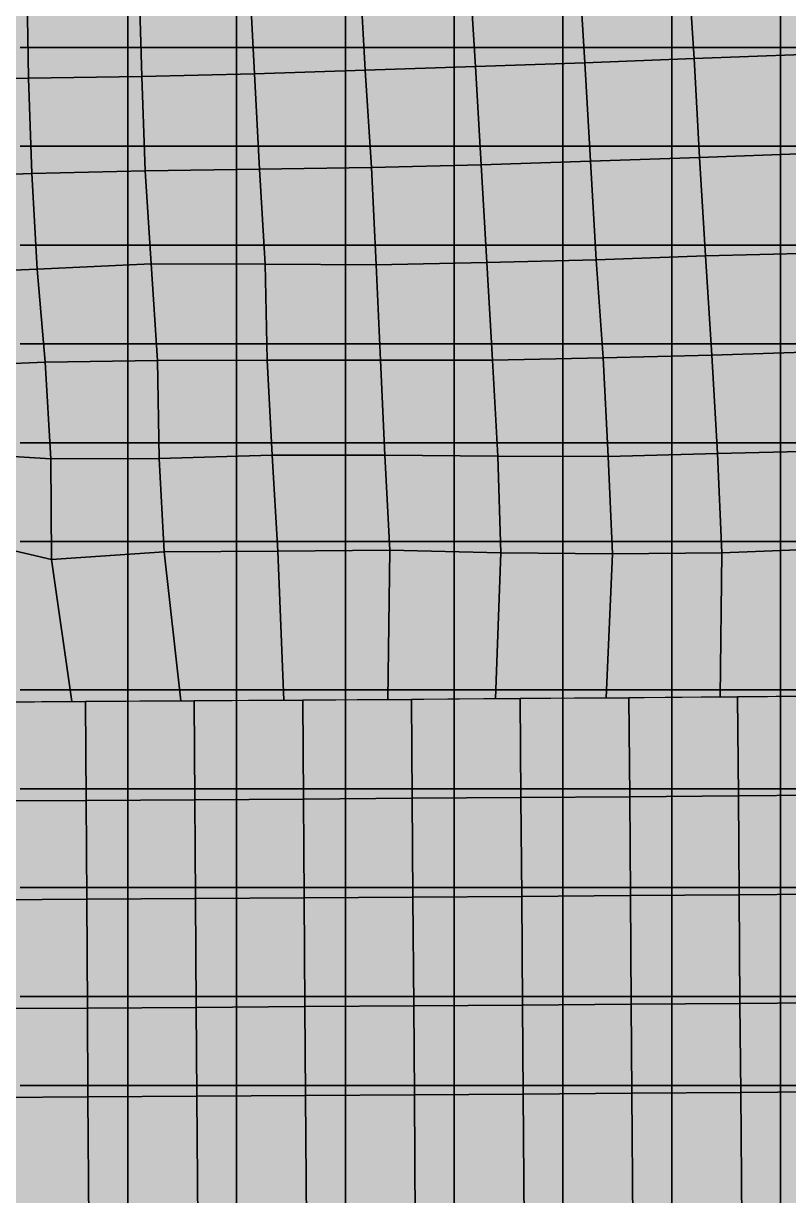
# Model space of a CAD drawing. Header units: inches. Extents: x -100 to 100, y -42 to 41.
# Drawn here: x 23.54 to 31.28, y -29.61 to -17.76 of the extents above; entities that cross this region are included whole.
import ezdxf

# ---------------------------------------------------------------- set-up
doc = ezdxf.new("R2010")
doc.units = ezdxf.units.IN
doc.header["$MEASUREMENT"] = 0
for name, color, linetype in [('Mesh-CDM(100%)_Ac1①', 7, 'Continuous'), ('Mesh-CDM(50%)_Ac1①', 7, 'Continuous'), ('Mesh-joint-hd-s1', 7, 'Continuous'), ('Mesh-事前混合処理土', 7, 'Continuous'), ('Mesh-敷石', 7, 'Continuous'), ('Undeformed Mesh-CDM(100%)_Ac1①', 7, 'Continuous'), ('Undeformed Mesh-CDM(50%)_Ac1①', 7, 'Continuous'), ('Undeformed Mesh-joint-hd-s1', 7, 'Continuous'), ('Undeformed Mesh-事前混合処理土', 7, 'Continuous'), ('Undeformed Mesh-敷石', 7, 'Continuous')]:
    doc.layers.add(name, color=color, linetype=linetype)

msp = doc.modelspace()

# ---------------------------------------------------------------- linework, layer by layer
at = {"color": 7, "true_color": 0xffffff, "transparency": 33554687}
for p, q in [((24.0338, -24.6176), (24.1706, -24.6175)), ((25.1344, -24.6107), (25.2698, -24.6107)), ((26.176, -24.6036), (26.3692, -24.6035)), ((27.2293, -24.59589), (27.4689, -24.5958)), ((28.3166, -24.5879), (28.5684, -24.5878)), ((29.4382, -24.5794), (29.6678, -24.57934)), ((30.5917, -24.57061), (30.767, -24.57058))]:
    msp.add_line(p, q, dxfattribs=at)
for points in [[(30.3259, -18.1137), (31.3638, -17.07007), (30.2618, -17.1149)], [(30.3259, -18.1137), (31.4251, -18.07008), (31.3638, -17.07007)], [(28.1157, -18.1924), (29.1611, -17.1593), (28.0548, -17.1996)], [(28.1157, -18.1924), (29.2213, -18.1556), (29.1611, -17.1593)], [(29.1611, -17.1593), (30.3259, -18.1137), (30.2618, -17.1149)], [(29.1611, -17.1593), (29.2213, -18.1556), (30.3259, -18.1137)], [(24.7414, -18.2957), (25.8307, -17.2871), (24.7126, -17.3278)], [(24.7414, -18.2957), (25.8788, -18.2687), (25.8307, -17.2871)], [(25.8788, -18.2687), (26.9449, -17.2445), (25.8307, -17.2871)], [(25.8788, -18.2687), (27.0012, -18.2295), (26.9449, -17.2445)], [(26.9449, -17.2445), (28.1157, -18.1924), (28.0548, -17.1996)], [(26.9449, -17.2445), (27.0012, -18.2295), (28.1157, -18.1924)], [(22.475, -18.3374), (23.577, -17.3521), (22.439, -17.3696)], [(22.475, -18.3374), (23.596, -18.3109), (23.577, -17.3521)], [(23.596, -18.3109), (24.7126, -17.3278), (23.577, -17.3521)], [(23.596, -18.3109), (24.7414, -18.2957), (24.7126, -17.3278)], [(29.2213, -18.1556), (30.38, -19.1142), (30.3259, -18.1137)], [(30.3259, -18.1137), (31.4775, -19.07262), (31.4251, -18.07008)], [(30.3259, -18.1137), (30.38, -19.1142), (31.4775, -19.07262)], [(25.8788, -18.2687), (27.0654, -19.214), (27.0012, -18.2295)], [(27.0012, -18.2295), (28.1742, -19.1867), (28.1157, -18.1924)], [(27.0012, -18.2295), (27.0654, -19.214), (28.1742, -19.1867)], [(28.1157, -18.1924), (29.28, -19.1509), (29.2213, -18.1556)], [(28.1157, -18.1924), (28.1742, -19.1867), (29.28, -19.1509)], [(29.2213, -18.1556), (29.28, -19.1509), (30.38, -19.1142)], [(22.475, -18.3374), (23.6295, -19.2751), (23.596, -18.3109)], [(22.475, -18.3374), (22.513, -19.3198), (23.6295, -19.2751)], [(23.596, -18.3109), (24.775, -19.2492), (24.7414, -18.2957)], [(23.596, -18.3109), (23.6295, -19.2751), (24.775, -19.2492)], [(24.775, -19.2492), (25.8788, -18.2687), (24.7414, -18.2957)], [(24.775, -19.2492), (25.9297, -19.2315), (25.8788, -18.2687)], [(25.8788, -18.2687), (25.9297, -19.2315), (27.0654, -19.214)], [(30.38, -19.1142), (31.5407, -20.0812), (31.4775, -19.07262)], [(27.0654, -19.214), (28.2308, -20.1759), (28.1742, -19.1867)], [(28.2308, -20.1759), (29.28, -19.1509), (28.1742, -19.1867)], [(28.2308, -20.1759), (29.3376, -20.1503), (29.28, -19.1509)], [(29.28, -19.1509), (30.4429, -20.11), (30.38, -19.1142)], [(29.28, -19.1509), (29.3376, -20.1503), (30.4429, -20.11)], [(30.38, -19.1142), (30.4429, -20.11), (31.5407, -20.0812)], [(22.5521, -20.29), (23.6295, -19.2751), (22.513, -19.3198)], [(22.5521, -20.29), (23.6822, -20.2437), (23.6295, -19.2751)], [(23.6822, -20.2437), (24.775, -19.2492), (23.6295, -19.2751)], [(23.6822, -20.2437), (24.8359, -20.1903), (24.775, -19.2492)], [(24.8359, -20.1903), (25.9297, -19.2315), (24.775, -19.2492)], [(24.8359, -20.1903), (25.9873, -20.1937), (25.9297, -19.2315)], [(25.9297, -19.2315), (27.1104, -20.1983), (27.0654, -19.214)], [(25.9297, -19.2315), (25.9873, -20.1937), (27.1104, -20.1983)], [(27.0654, -19.214), (27.1104, -20.1983), (28.2308, -20.1759)], [(28.2868, -21.1629), (29.3376, -20.1503), (28.2308, -20.1759)], [(28.2868, -21.1629), (29.4059, -21.1397), (29.3376, -20.1503)], [(29.3376, -20.1503), (30.5075, -21.1142), (30.4429, -20.11)], [(29.3376, -20.1503), (29.4059, -21.1397), (30.5075, -21.1142)], [(30.5075, -21.1142), (31.5407, -20.0812), (30.4429, -20.11)], [(30.5075, -21.1142), (31.6082, -21.07833), (31.5407, -20.0812)], [(22.5897, -21.2358), (23.6822, -20.2437), (22.5521, -20.29)], [(22.5897, -21.2358), (23.7628, -21.1849), (23.6822, -20.2437)], [(23.7628, -21.1849), (24.8359, -20.1903), (23.6822, -20.2437)], [(23.7628, -21.1849), (24.9002, -21.1663), (24.8359, -20.1903)], [(24.9002, -21.1663), (25.9873, -20.1937), (24.8359, -20.1903)], [(24.9002, -21.1663), (26.0082, -21.1638), (25.9873, -20.1937)], [(26.0082, -21.1638), (27.1104, -20.1983), (25.9873, -20.1937)], [(26.0082, -21.1638), (27.1555, -21.1643), (27.1104, -20.1983)], [(27.1104, -20.1983), (28.2868, -21.1629), (28.2308, -20.1759)], [(27.1104, -20.1983), (27.1555, -21.1643), (28.2868, -21.1629)], [(30.5623, -22.1086), (31.6082, -21.07833), (30.5075, -21.1142)], [(30.5623, -22.1086), (31.6642, -22.08159), (31.6082, -21.07833)], [(22.6293, -22.09212), (23.7628, -21.1849), (22.5897, -21.2358)], [(22.6293, -22.09212), (23.8193, -22.1606), (23.7628, -21.1849)], [(23.8193, -22.1606), (24.9002, -21.1663), (23.7628, -21.1849)], [(23.8193, -22.1606), (24.9164, -22.1592), (24.9002, -21.1663)], [(24.9164, -22.1592), (26.0082, -21.1638), (24.9002, -21.1663)], [(24.9164, -22.1592), (26.0589, -22.125), (26.0082, -21.1638)], [(26.0589, -22.125), (27.1555, -21.1643), (26.0082, -21.1638)], [(26.0589, -22.125), (27.1985, -22.1241), (27.1555, -21.1643)], [(27.1555, -21.1643), (28.3429, -22.1342), (28.2868, -21.1629)], [(27.1555, -21.1643), (27.1985, -22.1241), (28.3429, -22.1342)], [(28.3429, -22.1342), (29.4059, -21.1397), (28.2868, -21.1629)], [(28.3429, -22.1342), (29.4565, -22.1386), (29.4059, -21.1397)], [(29.4059, -21.1397), (30.5623, -22.1086), (30.5075, -21.1142)], [(29.4059, -21.1397), (29.4565, -22.1386), (30.5623, -22.1086)], [(22.6293, -22.09212), (22.6561, -22.90659), (23.8263, -23.1807)], [(22.6293, -22.09212), (23.8263, -23.1807), (23.8193, -22.1606)], [(23.8193, -22.1606), (24.9673, -23.1044), (24.9164, -22.1592)], [(23.8193, -22.1606), (23.8263, -23.1807), (24.9673, -23.1044)], [(24.9673, -23.1044), (26.0589, -22.125), (24.9164, -22.1592)], [(24.9673, -23.1044), (26.1158, -23.09698), (26.0589, -22.125)], [(26.0589, -22.125), (27.2496, -23.08543), (27.1985, -22.1241)], [(26.0589, -22.125), (26.1158, -23.09698), (27.2496, -23.08543)], [(27.1985, -22.1241), (27.2496, -23.08543), (28.372, -23.1121)], [(27.1985, -22.1241), (28.372, -23.1121), (28.3429, -22.1342)], [(28.3429, -22.1342), (28.372, -23.1121), (29.4998, -23.123)], [(28.3429, -22.1342), (29.4998, -23.123), (29.4565, -22.1386)], [(29.4565, -22.1386), (30.6081, -23.1114), (30.5623, -22.1086)], [(29.4565, -22.1386), (29.4998, -23.123), (30.6081, -23.1114)], [(30.5623, -22.1086), (31.7148, -23.07107), (31.6642, -22.08159)], [(30.5623, -22.1086), (30.6081, -23.1114), (31.7148, -23.07107)], [(22.6561, -22.90659), (23.1356, -24.623), (24.0338, -24.6176)], [(22.6561, -22.90659), (24.0338, -24.6176), (23.8263, -23.1807)], [(24.0338, -24.6176), (24.9673, -23.1044), (23.8263, -23.1807)], [(24.0338, -24.6176), (25.1344, -24.6107), (24.9673, -23.1044)], [(25.1344, -24.6107), (26.1158, -23.09698), (24.9673, -23.1044)], [(25.1344, -24.6107), (26.176, -24.6036), (26.1158, -23.09698)], [(26.176, -24.6036), (27.2496, -23.08543), (26.1158, -23.09698)], [(26.176, -24.6036), (27.2293, -24.59589), (27.2496, -23.08543)], [(27.2496, -23.08543), (27.2293, -24.59589), (28.3166, -24.5879)], [(27.2496, -23.08543), (28.3166, -24.5879), (28.372, -23.1121)], [(28.3166, -24.5879), (29.4998, -23.123), (28.372, -23.1121)], [(29.4998, -23.123), (30.5917, -24.57061), (30.6081, -23.1114)], [(30.6081, -23.1114), (30.5917, -24.57061), (31.7217, -24.56162)], [(30.6081, -23.1114), (31.7217, -24.56162), (31.7148, -23.07107)], [(28.3166, -24.5879), (29.4382, -24.5794), (29.4998, -23.123)], [(29.4998, -23.123), (29.4382, -24.5794), (30.5917, -24.57061)], [(23.0812, -24.6231), (24.1766, -25.6178), (24.1706, -24.6175)], [(23.0812, -24.6231), (23.0869, -25.6237), (24.1766, -25.6178)], [(25.2698, -24.6107), (24.1706, -24.6175), (24.1766, -25.6178)], [(25.2698, -24.6107), (24.1766, -25.6178), (25.2764, -25.6111)], [(26.3692, -24.6035), (25.2698, -24.6107), (25.2764, -25.6111)], [(26.3692, -24.6035), (25.2764, -25.6111), (26.3761, -25.6038)], [(26.3692, -24.6035), (27.4758, -25.59611), (27.4689, -24.5958)], [(26.3692, -24.6035), (26.3761, -25.6038), (27.4758, -25.59611)], [(27.4689, -24.5958), (28.5755, -25.5881), (28.5684, -24.5878)], [(27.4689, -24.5958), (27.4758, -25.59611), (28.5755, -25.5881)], [(29.6678, -24.57934), (28.5684, -24.5878), (28.5755, -25.5881)], [(29.6678, -24.57934), (28.5755, -25.5881), (29.6752, -25.57978)], [(29.6678, -24.57934), (30.7748, -25.5711), (30.767, -24.57058)], [(29.6678, -24.57934), (29.6752, -25.57978), (30.7748, -25.5711)], [(30.767, -24.57058), (31.8742, -25.5622), (31.8662, -24.56156)], [(30.767, -24.57058), (30.7748, -25.5711), (31.8742, -25.5622)], [(24.183, -26.6179), (25.2764, -25.6111), (24.1766, -25.6178)], [(24.183, -26.6179), (25.2829, -26.6112), (25.2764, -25.6111)], [(25.2829, -26.6112), (26.3761, -25.6038), (25.2764, -25.6111)], [(25.2829, -26.6112), (26.3829, -26.6039), (26.3761, -25.6038)], [(26.3761, -25.6038), (27.4828, -26.59624), (27.4758, -25.59611)], [(26.3761, -25.6038), (26.3829, -26.6039), (27.4828, -26.59624)], [(27.4828, -26.59624), (28.5755, -25.5881), (27.4758, -25.59611)], [(27.4828, -26.59624), (28.5827, -26.58827), (28.5755, -25.5881)], [(28.5827, -26.58827), (29.6752, -25.57978), (28.5755, -25.5881)], [(28.5827, -26.58827), (29.6826, -26.57995), (29.6752, -25.57978)], [(29.6826, -26.57995), (30.7748, -25.5711), (29.6752, -25.57978)], [(29.6826, -26.57995), (30.7824, -26.5714), (30.7748, -25.5711)], [(30.7748, -25.5711), (31.8821, -26.56256), (31.8742, -25.5622)], [(30.7748, -25.5711), (30.7824, -26.5714), (31.8821, -26.56256)], [(23.0869, -25.6237), (24.183, -26.6179), (24.1766, -25.6178)], [(23.0869, -25.6237), (23.093, -26.6239), (24.183, -26.6179)], [(23.093, -26.6239), (24.19, -27.7177), (24.183, -26.6179)], [(23.093, -26.6239), (23.0998, -27.7239), (24.19, -27.7177)], [(24.19, -27.7177), (25.2829, -26.6112), (24.183, -26.6179)], [(24.19, -27.7177), (25.2902, -27.7111), (25.2829, -26.6112)], [(25.2902, -27.7111), (26.3829, -26.6039), (25.2829, -26.6112)], [(25.2902, -27.7111), (26.3904, -27.7039), (26.3829, -26.6039)], [(26.3829, -26.6039), (27.4906, -27.69624), (27.4828, -26.59624)], [(26.3829, -26.6039), (26.3904, -27.7039), (27.4906, -27.69624)], [(27.4906, -27.69624), (28.5827, -26.58827), (27.4828, -26.59624)], [(27.4906, -27.69624), (28.5907, -27.68825), (28.5827, -26.58827)], [(28.5907, -27.68825), (29.6826, -26.57995), (28.5827, -26.58827)], [(28.5907, -27.68825), (29.6908, -27.68002), (29.6826, -26.57995)], [(29.6908, -27.68002), (30.7824, -26.5714), (29.6826, -26.57995)], [(29.6908, -27.68002), (30.7908, -27.67146), (30.7824, -26.5714)], [(30.7824, -26.5714), (31.8908, -27.66274), (31.8821, -26.56256)], [(30.7824, -26.5714), (30.7908, -27.67146), (31.8908, -27.66274)], [(23.0998, -27.7239), (24.1957, -28.6174), (24.19, -27.7177)], [(23.0998, -27.7239), (23.1053, -28.6237), (24.1957, -28.6174)], [(24.19, -27.7177), (25.2962, -28.6108), (25.2902, -27.7111)], [(24.19, -27.7177), (24.1957, -28.6174), (25.2962, -28.6108)], [(25.2962, -28.6108), (26.3904, -27.7039), (25.2902, -27.7111)], [(25.2962, -28.6108), (26.3967, -28.6036), (26.3904, -27.7039)], [(26.3904, -27.7039), (27.4971, -28.59605), (27.4906, -27.69624)], [(26.3904, -27.7039), (26.3967, -28.6036), (27.4971, -28.59605)], [(27.4971, -28.59605), (28.5907, -27.68825), (27.4906, -27.69624)], [(27.4971, -28.59605), (28.5974, -28.58814), (28.5907, -27.68825)], [(28.5907, -27.68825), (29.6976, -28.57989), (29.6908, -27.68002)], [(28.5907, -27.68825), (28.5974, -28.58814), (29.6976, -28.57989)], [(29.6976, -28.57989), (30.7908, -27.67146), (29.6908, -27.68002)], [(29.6976, -28.57989), (30.7978, -28.57143), (30.7908, -27.67146)], [(30.7908, -27.67146), (31.898, -28.56258), (31.8908, -27.66274)], [(30.7908, -27.67146), (30.7978, -28.57143), (31.898, -28.56258)], [(29.6976, -28.57989), (30.8105, -30.17102), (30.7978, -28.57143)], [(30.7978, -28.57143), (31.9108, -30.16233), (31.898, -28.56258)], [(30.7978, -28.57143), (30.8105, -30.17102), (31.9108, -30.16233)], [(23.1053, -28.6237), (24.2077, -30.2166), (24.1957, -28.6174)], [(23.1053, -28.6237), (23.117, -30.2229), (24.2077, -30.2166)], [(25.2962, -28.6108), (24.1957, -28.6174), (24.2077, -30.2166)], [(25.2962, -28.6108), (24.2077, -30.2166), (25.3083, -30.2099)], [(26.3967, -28.6036), (25.2962, -28.6108), (25.3083, -30.2099)], [(26.3967, -28.6036), (25.3083, -30.2099), (26.4089, -30.2029)], [(26.3967, -28.6036), (27.5094, -30.19549), (27.4971, -28.59605)], [(26.3967, -28.6036), (26.4089, -30.2029), (27.5094, -30.19549)], [(27.4971, -28.59605), (28.6099, -30.18767), (28.5974, -28.58814)], [(27.4971, -28.59605), (27.5094, -30.19549), (28.6099, -30.18767)], [(29.6976, -28.57989), (28.5974, -28.58814), (28.6099, -30.18767)], [(29.6976, -28.57989), (28.6099, -30.18767), (29.7102, -30.17954)], [(29.6976, -28.57989), (29.7102, -30.17954), (30.8105, -30.17102)]]:
    msp.add_solid(points, dxfattribs=at)
at = {"layer": 'Mesh-CDM(100%)_Ac1①', "color": 18, "true_color": 0x000000, "transparency": 33554559}
for p, q in [((24.1706, -24.6175), (23.0812, -24.6231)), ((25.2698, -24.6107), (24.1706, -24.6175)), ((24.1766, -25.6178), (24.1706, -24.6175)), ((24.1706, -24.6175), (24.1766, -25.6178)), ((26.3692, -24.6035), (25.2698, -24.6107)), ((25.2764, -25.6111), (25.2698, -24.6107)), ((25.2698, -24.6107), (25.2764, -25.6111)), ((27.4689, -24.5958), (26.3692, -24.6035)), ((26.3761, -25.6038), (26.3692, -24.6035)), ((26.3692, -24.6035), (26.3761, -25.6038)), ((28.5684, -24.5878), (27.4689, -24.5958)), ((27.4758, -25.59611), (27.4689, -24.5958)), ((27.4689, -24.5958), (27.4758, -25.59611)), ((29.6678, -24.57934), (28.5684, -24.5878)), ((28.5755, -25.5881), (28.5684, -24.5878)), ((28.5684, -24.5878), (28.5755, -25.5881)), ((30.767, -24.57058), (29.6678, -24.57934)), ((29.6752, -25.57978), (29.6678, -24.57934)), ((29.6678, -24.57934), (29.6752, -25.57978)), ((31.8662, -24.56156), (30.767, -24.57058)), ((30.7748, -25.5711), (30.767, -24.57058)), ((30.767, -24.57058), (30.7748, -25.5711)), ((25.2764, -25.6111), (24.1766, -25.6178)), ((24.1766, -25.6178), (25.2764, -25.6111)), ((26.3761, -25.6038), (25.2764, -25.6111)), ((25.2764, -25.6111), (26.3761, -25.6038)), ((25.2829, -26.6112), (25.2764, -25.6111)), ((25.2764, -25.6111), (25.2829, -26.6112)), ((27.4758, -25.59611), (26.3761, -25.6038)), ((26.3761, -25.6038), (27.4758, -25.59611)), ((26.3829, -26.6039), (26.3761, -25.6038)), ((26.3761, -25.6038), (26.3829, -26.6039)), ((28.5755, -25.5881), (27.4758, -25.59611)), ((27.4758, -25.59611), (28.5755, -25.5881)), ((27.4828, -26.59624), (27.4758, -25.59611)), ((27.4758, -25.59611), (27.4828, -26.59624)), ((29.6752, -25.57978), (28.5755, -25.5881)), ((28.5755, -25.5881), (29.6752, -25.57978)), ((28.5827, -26.58827), (28.5755, -25.5881)), ((28.5755, -25.5881), (28.5827, -26.58827)), ((30.7748, -25.5711), (29.6752, -25.57978)), ((29.6752, -25.57978), (30.7748, -25.5711)), ((29.6826, -26.57995), (29.6752, -25.57978)), ((29.6752, -25.57978), (29.6826, -26.57995)), ((30.7748, -25.5711), (31.8742, -25.5622)), ((31.8742, -25.5622), (30.7748, -25.5711)), ((30.7824, -26.5714), (30.7748, -25.5711)), ((30.7748, -25.5711), (30.7824, -26.5714)), ((24.1766, -25.6178), (23.0869, -25.6237)), ((23.0869, -25.6237), (24.1766, -25.6178)), ((24.183, -26.6179), (24.1766, -25.6178)), ((24.1766, -25.6178), (24.183, -26.6179)), ((24.183, -26.6179), (23.093, -26.6239)), ((23.093, -26.6239), (24.183, -26.6179)), ((25.2829, -26.6112), (24.183, -26.6179)), ((24.183, -26.6179), (25.2829, -26.6112)), ((24.19, -27.7177), (24.183, -26.6179)), ((24.183, -26.6179), (24.19, -27.7177)), ((25.2829, -26.6112), (26.3829, -26.6039)), ((26.3829, -26.6039), (25.2829, -26.6112)), ((25.2902, -27.7111), (25.2829, -26.6112)), ((25.2829, -26.6112), (25.2902, -27.7111)), ((27.4828, -26.59624), (26.3829, -26.6039)), ((26.3829, -26.6039), (27.4828, -26.59624)), ((26.3904, -27.7039), (26.3829, -26.6039)), ((26.3829, -26.6039), (26.3904, -27.7039)), ((28.5827, -26.58827), (27.4828, -26.59624)), ((27.4828, -26.59624), (28.5827, -26.58827)), ((27.4906, -27.69624), (27.4828, -26.59624)), ((27.4828, -26.59624), (27.4906, -27.69624)), ((29.6826, -26.57995), (28.5827, -26.58827)), ((28.5827, -26.58827), (29.6826, -26.57995)), ((28.5907, -27.68825), (28.5827, -26.58827)), ((28.5827, -26.58827), (28.5907, -27.68825)), ((30.7824, -26.5714), (29.6826, -26.57995)), ((29.6826, -26.57995), (30.7824, -26.5714)), ((29.6908, -27.68002), (29.6826, -26.57995)), ((29.6826, -26.57995), (29.6908, -27.68002)), ((31.8821, -26.56256), (30.7824, -26.5714)), ((30.7824, -26.5714), (31.8821, -26.56256)), ((30.7908, -27.67146), (30.7824, -26.5714)), ((30.7824, -26.5714), (30.7908, -27.67146)), ((24.19, -27.7177), (23.0998, -27.7239)), ((23.0998, -27.7239), (24.19, -27.7177)), ((25.2902, -27.7111), (24.19, -27.7177)), ((24.19, -27.7177), (25.2902, -27.7111)), ((24.1957, -28.6174), (24.19, -27.7177)), ((24.19, -27.7177), (24.1957, -28.6174)), ((26.3904, -27.7039), (25.2902, -27.7111)), ((25.2902, -27.7111), (26.3904, -27.7039)), ((25.2962, -28.6108), (25.2902, -27.7111)), ((25.2902, -27.7111), (25.2962, -28.6108)), ((27.4906, -27.69624), (26.3904, -27.7039)), ((26.3904, -27.7039), (27.4906, -27.69624)), ((26.3967, -28.6036), (26.3904, -27.7039)), ((26.3904, -27.7039), (26.3967, -28.6036)), ((28.5907, -27.68825), (27.4906, -27.69624)), ((27.4906, -27.69624), (28.5907, -27.68825)), ((27.4971, -28.59605), (27.4906, -27.69624)), ((27.4906, -27.69624), (27.4971, -28.59605)), ((29.6908, -27.68002), (28.5907, -27.68825)), ((28.5907, -27.68825), (29.6908, -27.68002)), ((28.5974, -28.58814), (28.5907, -27.68825)), ((28.5907, -27.68825), (28.5974, -28.58814)), ((30.7908, -27.67146), (29.6908, -27.68002)), ((29.6908, -27.68002), (30.7908, -27.67146)), ((29.6976, -28.57989), (29.6908, -27.68002)), ((29.6908, -27.68002), (29.6976, -28.57989)), ((31.8908, -27.66274), (30.7908, -27.67146)), ((30.7908, -27.67146), (31.8908, -27.66274)), ((30.7978, -28.57143), (30.7908, -27.67146)), ((30.7908, -27.67146), (30.7978, -28.57143)), ((29.6976, -28.57989), (30.7978, -28.57143)), ((30.7978, -28.57143), (31.898, -28.56258)), ((23.1053, -28.6237), (24.1957, -28.6174)), ((24.1957, -28.6174), (25.2962, -28.6108)), ((25.2962, -28.6108), (26.3967, -28.6036)), ((26.3967, -28.6036), (27.4971, -28.59605)), ((27.4971, -28.59605), (28.5974, -28.58814)), ((28.5974, -28.58814), (29.6976, -28.57989))]:
    msp.add_line(p, q, dxfattribs=at)
at = {"layer": 'Mesh-CDM(50%)_Ac1①', "color": 18, "true_color": 0x000000, "transparency": 33554559}
for p, q in [((30.7978, -28.57143), (29.6976, -28.57989)), ((31.898, -28.56258), (30.7978, -28.57143)), ((30.8105, -30.17102), (30.7978, -28.57143)), ((30.7978, -28.57143), (30.8105, -30.17102)), ((24.1957, -28.6174), (23.1053, -28.6237)), ((25.2962, -28.6108), (24.1957, -28.6174)), ((24.2077, -30.2166), (24.1957, -28.6174)), ((24.1957, -28.6174), (24.2077, -30.2166)), ((26.3967, -28.6036), (25.2962, -28.6108)), ((25.3083, -30.2099), (25.2962, -28.6108)), ((25.2962, -28.6108), (25.3083, -30.2099)), ((27.4971, -28.59605), (26.3967, -28.6036)), ((26.4089, -30.2029), (26.3967, -28.6036)), ((26.3967, -28.6036), (26.4089, -30.2029)), ((28.5974, -28.58814), (27.4971, -28.59605)), ((27.5094, -30.19549), (27.4971, -28.59605)), ((27.4971, -28.59605), (27.5094, -30.19549)), ((29.6976, -28.57989), (28.5974, -28.58814)), ((28.6099, -30.18767), (28.5974, -28.58814)), ((28.5974, -28.58814), (28.6099, -30.18767)), ((29.7102, -30.17954), (29.6976, -28.57989)), ((29.6976, -28.57989), (29.7102, -30.17954))]:
    msp.add_line(p, q, dxfattribs=at)
at = {"layer": 'Mesh-joint-hd-s1', "color": 18, "true_color": 0x000000, "transparency": 33554559}
for p, q in [((24.0338, -24.6176), (24.1706, -24.6175)), ((25.1344, -24.6107), (25.2698, -24.6107)), ((26.176, -24.6036), (26.3692, -24.6035)), ((27.2293, -24.59589), (27.4689, -24.5958)), ((28.3166, -24.5879), (28.5684, -24.5878)), ((29.4382, -24.5794), (29.6678, -24.57934)), ((30.5917, -24.57061), (30.767, -24.57058))]:
    msp.add_line(p, q, dxfattribs=at)
at = {"layer": 'Mesh-事前混合処理土', "color": 18, "true_color": 0x000000, "transparency": 33554559}
for p, q in [((29.2213, -18.1556), (29.1611, -17.1593)), ((29.1611, -17.1593), (29.2213, -18.1556)), ((30.3259, -18.1137), (30.2618, -17.1149)), ((30.2618, -17.1149), (30.3259, -18.1137)), ((25.8788, -18.2687), (25.8307, -17.2871)), ((25.8307, -17.2871), (25.8788, -18.2687)), ((27.0012, -18.2295), (26.9449, -17.2445)), ((26.9449, -17.2445), (27.0012, -18.2295)), ((28.1157, -18.1924), (28.0548, -17.1996)), ((28.0548, -17.1996), (28.1157, -18.1924)), ((23.596, -18.3109), (23.577, -17.3521)), ((23.577, -17.3521), (23.596, -18.3109)), ((24.7414, -18.2957), (24.7126, -17.3278)), ((24.7126, -17.3278), (24.7414, -18.2957)), ((30.3259, -18.1137), (29.2213, -18.1556)), ((29.2213, -18.1556), (30.3259, -18.1137)), ((31.4251, -18.07008), (30.3259, -18.1137)), ((30.3259, -18.1137), (31.4251, -18.07008)), ((30.38, -19.1142), (30.3259, -18.1137)), ((30.3259, -18.1137), (30.38, -19.1142)), ((27.0012, -18.2295), (25.8788, -18.2687)), ((25.8788, -18.2687), (27.0012, -18.2295)), ((28.1157, -18.1924), (27.0012, -18.2295)), ((27.0012, -18.2295), (28.1157, -18.1924)), ((27.0654, -19.214), (27.0012, -18.2295)), ((27.0012, -18.2295), (27.0654, -19.214)), ((29.2213, -18.1556), (28.1157, -18.1924)), ((28.1157, -18.1924), (29.2213, -18.1556)), ((28.1742, -19.1867), (28.1157, -18.1924)), ((28.1157, -18.1924), (28.1742, -19.1867)), ((29.28, -19.1509), (29.2213, -18.1556)), ((29.2213, -18.1556), (29.28, -19.1509)), ((23.596, -18.3109), (22.475, -18.3374)), ((22.475, -18.3374), (23.596, -18.3109)), ((24.7414, -18.2957), (23.596, -18.3109)), ((23.596, -18.3109), (24.7414, -18.2957)), ((23.6295, -19.2751), (23.596, -18.3109)), ((23.596, -18.3109), (23.6295, -19.2751)), ((25.8788, -18.2687), (24.7414, -18.2957)), ((24.7414, -18.2957), (25.8788, -18.2687)), ((24.775, -19.2492), (24.7414, -18.2957)), ((24.7414, -18.2957), (24.775, -19.2492)), ((25.9297, -19.2315), (25.8788, -18.2687)), ((25.8788, -18.2687), (25.9297, -19.2315)), ((31.4775, -19.07262), (30.38, -19.1142)), ((30.38, -19.1142), (31.4775, -19.07262)), ((28.1742, -19.1867), (27.0654, -19.214)), ((27.0654, -19.214), (28.1742, -19.1867)), ((29.28, -19.1509), (28.1742, -19.1867)), ((28.1742, -19.1867), (29.28, -19.1509)), ((28.2308, -20.1759), (28.1742, -19.1867)), ((28.1742, -19.1867), (28.2308, -20.1759)), ((30.38, -19.1142), (29.28, -19.1509)), ((29.28, -19.1509), (30.38, -19.1142)), ((29.3376, -20.1503), (29.28, -19.1509)), ((29.28, -19.1509), (29.3376, -20.1503)), ((30.4429, -20.11), (30.38, -19.1142)), ((30.38, -19.1142), (30.4429, -20.11)), ((23.6295, -19.2751), (22.513, -19.3198)), ((22.513, -19.3198), (23.6295, -19.2751)), ((24.775, -19.2492), (23.6295, -19.2751)), ((23.6295, -19.2751), (24.775, -19.2492)), ((23.6822, -20.2437), (23.6295, -19.2751)), ((23.6295, -19.2751), (23.6822, -20.2437)), ((25.9297, -19.2315), (24.775, -19.2492)), ((24.775, -19.2492), (25.9297, -19.2315)), ((24.8359, -20.1903), (24.775, -19.2492)), ((24.775, -19.2492), (24.8359, -20.1903)), ((27.0654, -19.214), (25.9297, -19.2315)), ((25.9297, -19.2315), (27.0654, -19.214)), ((25.9873, -20.1937), (25.9297, -19.2315)), ((25.9297, -19.2315), (25.9873, -20.1937)), ((27.1104, -20.1983), (27.0654, -19.214)), ((27.0654, -19.214), (27.1104, -20.1983)), ((28.2308, -20.1759), (29.3376, -20.1503)), ((29.3376, -20.1503), (28.2308, -20.1759)), ((30.4429, -20.11), (29.3376, -20.1503)), ((29.3376, -20.1503), (30.4429, -20.11)), ((29.4059, -21.1397), (29.3376, -20.1503)), ((29.3376, -20.1503), (29.4059, -21.1397)), ((31.5407, -20.0812), (30.4429, -20.11)), ((30.4429, -20.11), (31.5407, -20.0812)), ((30.5075, -21.1142), (30.4429, -20.11)), ((30.4429, -20.11), (30.5075, -21.1142)), ((23.6822, -20.2437), (22.5521, -20.29)), ((22.5521, -20.29), (23.6822, -20.2437)), ((24.8359, -20.1903), (23.6822, -20.2437)), ((23.6822, -20.2437), (24.8359, -20.1903)), ((23.7628, -21.1849), (23.6822, -20.2437)), ((23.6822, -20.2437), (23.7628, -21.1849)), ((24.9002, -21.1663), (24.8359, -20.1903)), ((25.9873, -20.1937), (24.8359, -20.1903)), ((24.8359, -20.1903), (24.9002, -21.1663)), ((24.8359, -20.1903), (25.9873, -20.1937)), ((26.0082, -21.1638), (25.9873, -20.1937)), ((27.1104, -20.1983), (25.9873, -20.1937)), ((25.9873, -20.1937), (26.0082, -21.1638)), ((25.9873, -20.1937), (27.1104, -20.1983)), ((28.2308, -20.1759), (27.1104, -20.1983)), ((27.1104, -20.1983), (28.2308, -20.1759)), ((27.1555, -21.1643), (27.1104, -20.1983)), ((27.1104, -20.1983), (27.1555, -21.1643)), ((28.2868, -21.1629), (28.2308, -20.1759)), ((28.2308, -20.1759), (28.2868, -21.1629)), ((31.6082, -21.07833), (30.5075, -21.1142)), ((30.5075, -21.1142), (31.6082, -21.07833)), ((22.5897, -21.2358), (23.7628, -21.1849)), ((23.7628, -21.1849), (22.5897, -21.2358)), ((24.9002, -21.1663), (23.7628, -21.1849)), ((23.7628, -21.1849), (24.9002, -21.1663)), ((23.8193, -22.1606), (23.7628, -21.1849)), ((23.7628, -21.1849), (23.8193, -22.1606)), ((26.0082, -21.1638), (24.9002, -21.1663)), ((24.9002, -21.1663), (26.0082, -21.1638)), ((24.9164, -22.1592), (24.9002, -21.1663)), ((24.9002, -21.1663), (24.9164, -22.1592)), ((26.0589, -22.125), (26.0082, -21.1638)), ((27.1555, -21.1643), (26.0082, -21.1638)), ((26.0082, -21.1638), (26.0589, -22.125)), ((26.0082, -21.1638), (27.1555, -21.1643)), ((28.2868, -21.1629), (27.1555, -21.1643)), ((27.1555, -21.1643), (28.2868, -21.1629)), ((27.1985, -22.1241), (27.1555, -21.1643)), ((27.1555, -21.1643), (27.1985, -22.1241)), ((29.4059, -21.1397), (28.2868, -21.1629)), ((28.2868, -21.1629), (29.4059, -21.1397)), ((28.3429, -22.1342), (28.2868, -21.1629)), ((28.2868, -21.1629), (28.3429, -22.1342)), ((30.5075, -21.1142), (29.4059, -21.1397)), ((29.4059, -21.1397), (30.5075, -21.1142)), ((29.4565, -22.1386), (29.4059, -21.1397)), ((29.4059, -21.1397), (29.4565, -22.1386)), ((30.5623, -22.1086), (30.5075, -21.1142)), ((30.5075, -21.1142), (30.5623, -22.1086)), ((23.8193, -22.1606), (22.6293, -22.09212)), ((22.6293, -22.09212), (23.8193, -22.1606)), ((24.9164, -22.1592), (23.8193, -22.1606)), ((23.8193, -22.1606), (24.9164, -22.1592)), ((23.8263, -23.1807), (23.8193, -22.1606)), ((23.8193, -22.1606), (23.8263, -23.1807)), ((26.0589, -22.125), (24.9164, -22.1592)), ((24.9164, -22.1592), (26.0589, -22.125)), ((24.9673, -23.1044), (24.9164, -22.1592)), ((24.9164, -22.1592), (24.9673, -23.1044)), ((27.1985, -22.1241), (26.0589, -22.125)), ((26.0589, -22.125), (27.1985, -22.1241)), ((26.1158, -23.09698), (26.0589, -22.125)), ((26.0589, -22.125), (26.1158, -23.09698)), ((27.2496, -23.08543), (27.1985, -22.1241)), ((27.1985, -22.1241), (27.2496, -23.08543)), ((28.3429, -22.1342), (27.1985, -22.1241)), ((27.1985, -22.1241), (28.3429, -22.1342)), ((28.372, -23.1121), (28.3429, -22.1342)), ((28.3429, -22.1342), (28.372, -23.1121)), ((29.4565, -22.1386), (28.3429, -22.1342)), ((28.3429, -22.1342), (29.4565, -22.1386)), ((30.5623, -22.1086), (29.4565, -22.1386)), ((29.4565, -22.1386), (30.5623, -22.1086)), ((29.4998, -23.123), (29.4565, -22.1386)), ((29.4565, -22.1386), (29.4998, -23.123)), ((31.6642, -22.08159), (30.5623, -22.1086)), ((30.5623, -22.1086), (31.6642, -22.08159)), ((30.6081, -23.1114), (30.5623, -22.1086)), ((30.5623, -22.1086), (30.6081, -23.1114)), ((22.6561, -22.90659), (23.8263, -23.1807)), ((23.8263, -23.1807), (24.9673, -23.1044)), ((24.9673, -23.1044), (26.1158, -23.09698)), ((26.1158, -23.09698), (27.2496, -23.08543)), ((27.2496, -23.08543), (28.372, -23.1121)), ((28.372, -23.1121), (29.4998, -23.123)), ((29.4998, -23.123), (30.6081, -23.1114)), ((30.6081, -23.1114), (31.7148, -23.07107))]:
    msp.add_line(p, q, dxfattribs=at)
at = {"layer": 'Mesh-敷石', "color": 18, "true_color": 0x000000, "transparency": 33554559}
for p, q in [((23.8263, -23.1807), (22.6561, -22.90659)), ((24.9673, -23.1044), (23.8263, -23.1807)), ((26.1158, -23.09698), (24.9673, -23.1044)), ((25.1344, -24.6107), (24.9673, -23.1044)), ((24.9673, -23.1044), (25.1344, -24.6107)), ((27.2496, -23.08543), (26.1158, -23.09698)), ((26.176, -24.6036), (26.1158, -23.09698)), ((26.1158, -23.09698), (26.176, -24.6036)), ((27.2293, -24.59589), (27.2496, -23.08543)), ((27.2496, -23.08543), (27.2293, -24.59589)), ((28.372, -23.1121), (27.2496, -23.08543)), ((28.3166, -24.5879), (28.372, -23.1121)), ((28.372, -23.1121), (28.3166, -24.5879)), ((29.4998, -23.123), (28.372, -23.1121)), ((30.6081, -23.1114), (29.4998, -23.123)), ((30.5917, -24.57061), (30.6081, -23.1114)), ((30.6081, -23.1114), (30.5917, -24.57061)), ((31.7148, -23.07107), (30.6081, -23.1114)), ((24.0338, -24.6176), (23.8263, -23.1807)), ((23.8263, -23.1807), (24.0338, -24.6176)), ((29.4382, -24.5794), (29.4998, -23.123)), ((29.4998, -23.123), (29.4382, -24.5794)), ((23.1356, -24.623), (24.0338, -24.6176)), ((24.0338, -24.6176), (25.1344, -24.6107)), ((25.1344, -24.6107), (26.176, -24.6036)), ((26.176, -24.6036), (27.2293, -24.59589)), ((27.2293, -24.59589), (28.3166, -24.5879)), ((28.3166, -24.5879), (29.4382, -24.5794)), ((29.4382, -24.5794), (30.5917, -24.57061)), ((30.5917, -24.57061), (31.7217, -24.56162))]:
    msp.add_line(p, q, dxfattribs=at)
at = {"layer": 'Undeformed Mesh-CDM(100%)_Ac1①', "color": 1, "true_color": 0xff0000, "transparency": 33554687}
for p, q in [((24.6, -24.5), (23.51, -24.5)), ((24.6, -25.5), (24.6, -24.5)), ((25.7, -24.5), (24.6, -24.5)), ((24.6, -24.5), (24.6, -25.5)), ((25.7, -25.5), (25.7, -24.5)), ((26.8, -24.5), (25.7, -24.5)), ((25.7, -24.5), (25.7, -25.5)), ((26.8, -25.5), (26.8, -24.5)), ((26.8, -24.5), (26.8, -25.5)), ((27.9, -24.5), (26.8, -24.5)), ((27.9, -25.5), (27.9, -24.5)), ((27.9, -24.5), (27.9, -25.5)), ((29, -24.5), (27.9, -24.5)), ((29, -25.5), (29, -24.5)), ((30.1, -24.5), (29, -24.5)), ((29, -24.5), (29, -25.5)), ((30.1, -25.5), (30.1, -24.5)), ((30.1, -24.5), (30.1, -25.5)), ((31.2, -24.5), (30.1, -24.5)), ((31.2, -25.5), (31.2, -24.5)), ((31.2, -24.5), (31.2, -25.5)), ((32.3, -24.5), (31.2, -24.5)), ((24.6, -25.5), (23.51, -25.5)), ((23.51, -25.5), (24.6, -25.5)), ((24.6, -26.5), (24.6, -25.5)), ((25.7, -25.5), (24.6, -25.5)), ((24.6, -25.5), (24.6, -26.5)), ((24.6, -25.5), (25.7, -25.5)), ((25.7, -26.5), (25.7, -25.5)), ((26.8, -25.5), (25.7, -25.5)), ((25.7, -25.5), (25.7, -26.5)), ((25.7, -25.5), (26.8, -25.5)), ((26.8, -26.5), (26.8, -25.5)), ((26.8, -25.5), (26.8, -26.5)), ((27.9, -25.5), (26.8, -25.5)), ((26.8, -25.5), (27.9, -25.5)), ((27.9, -26.5), (27.9, -25.5)), ((29, -25.5), (27.9, -25.5)), ((27.9, -25.5), (27.9, -26.5)), ((27.9, -25.5), (29, -25.5)), ((29, -26.5), (29, -25.5)), ((30.1, -25.5), (29, -25.5)), ((29, -25.5), (29, -26.5)), ((29, -25.5), (30.1, -25.5)), ((30.1, -26.5), (30.1, -25.5)), ((31.2, -25.5), (30.1, -25.5)), ((30.1, -25.5), (30.1, -26.5)), ((30.1, -25.5), (31.2, -25.5)), ((31.2, -26.5), (31.2, -25.5)), ((31.2, -25.5), (32.3, -25.5)), ((31.2, -25.5), (31.2, -26.5)), ((32.3, -25.5), (31.2, -25.5)), ((24.6, -26.5), (23.51, -26.5)), ((23.51, -26.5), (24.6, -26.5)), ((24.6, -27.6), (24.6, -26.5)), ((25.7, -26.5), (24.6, -26.5)), ((24.6, -26.5), (24.6, -27.6)), ((24.6, -26.5), (25.7, -26.5)), ((25.7, -27.6), (25.7, -26.5)), ((25.7, -26.5), (26.8, -26.5)), ((26.8, -26.5), (25.7, -26.5)), ((25.7, -26.5), (25.7, -27.6)), ((26.8, -27.6), (26.8, -26.5)), ((26.8, -26.5), (26.8, -27.6)), ((27.9, -26.5), (26.8, -26.5)), ((26.8, -26.5), (27.9, -26.5)), ((27.9, -27.6), (27.9, -26.5)), ((29, -26.5), (27.9, -26.5)), ((27.9, -26.5), (27.9, -27.6)), ((27.9, -26.5), (29, -26.5)), ((29, -27.6), (29, -26.5)), ((30.1, -26.5), (29, -26.5)), ((29, -26.5), (29, -27.6)), ((29, -26.5), (30.1, -26.5)), ((30.1, -27.6), (30.1, -26.5)), ((31.2, -26.5), (30.1, -26.5)), ((30.1, -26.5), (30.1, -27.6)), ((30.1, -26.5), (31.2, -26.5)), ((31.2, -27.6), (31.2, -26.5)), ((31.2, -26.5), (31.2, -27.6)), ((32.3, -26.5), (31.2, -26.5)), ((31.2, -26.5), (32.3, -26.5)), ((24.6, -27.6), (23.51, -27.6)), ((23.51, -27.6), (24.6, -27.6)), ((24.6, -28.5), (24.6, -27.6)), ((24.6, -27.6), (24.6, -28.5)), ((25.7, -27.6), (24.6, -27.6)), ((24.6, -27.6), (25.7, -27.6)), ((25.7, -28.5), (25.7, -27.6)), ((26.8, -27.6), (25.7, -27.6)), ((25.7, -27.6), (25.7, -28.5)), ((25.7, -27.6), (26.8, -27.6)), ((26.8, -28.5), (26.8, -27.6)), ((26.8, -27.6), (26.8, -28.5)), ((27.9, -27.6), (26.8, -27.6)), ((26.8, -27.6), (27.9, -27.6)), ((27.9, -28.5), (27.9, -27.6)), ((29, -27.6), (27.9, -27.6)), ((27.9, -27.6), (27.9, -28.5)), ((27.9, -27.6), (29, -27.6)), ((29, -28.5), (29, -27.6)), ((29, -27.6), (29, -28.5)), ((30.1, -27.6), (29, -27.6)), ((29, -27.6), (30.1, -27.6)), ((30.1, -28.5), (30.1, -27.6)), ((31.2, -27.6), (30.1, -27.6)), ((30.1, -27.6), (30.1, -28.5)), ((30.1, -27.6), (31.2, -27.6)), ((31.2, -28.5), (31.2, -27.6)), ((31.2, -27.6), (31.2, -28.5)), ((32.3, -27.6), (31.2, -27.6)), ((31.2, -27.6), (32.3, -27.6)), ((23.51, -28.5), (24.6, -28.5)), ((24.6, -28.5), (25.7, -28.5)), ((25.7, -28.5), (26.8, -28.5)), ((26.8, -28.5), (27.9, -28.5)), ((27.9, -28.5), (29, -28.5)), ((29, -28.5), (30.1, -28.5)), ((30.1, -28.5), (31.2, -28.5)), ((31.2, -28.5), (32.3, -28.5))]:
    msp.add_line(p, q, dxfattribs=at)
at = {"layer": 'Undeformed Mesh-CDM(50%)_Ac1①', "color": 1, "true_color": 0xff0000, "transparency": 33554687}
for p, q in [((24.6, -28.5), (23.51, -28.5)), ((24.6, -30.1), (24.6, -28.5)), ((25.7, -28.5), (24.6, -28.5)), ((24.6, -28.5), (24.6, -30.1)), ((25.7, -30.1), (25.7, -28.5)), ((26.8, -28.5), (25.7, -28.5)), ((25.7, -28.5), (25.7, -30.1)), ((26.8, -30.1), (26.8, -28.5)), ((26.8, -28.5), (26.8, -30.1)), ((27.9, -28.5), (26.8, -28.5)), ((27.9, -30.1), (27.9, -28.5)), ((27.9, -28.5), (27.9, -30.1)), ((29, -28.5), (27.9, -28.5)), ((29, -30.1), (29, -28.5)), ((30.1, -28.5), (29, -28.5)), ((29, -28.5), (29, -30.1)), ((30.1, -30.1), (30.1, -28.5)), ((30.1, -28.5), (30.1, -30.1)), ((31.2, -28.5), (30.1, -28.5)), ((31.2, -30.1), (31.2, -28.5)), ((31.2, -28.5), (31.2, -30.1)), ((32.3, -28.5), (31.2, -28.5))]:
    msp.add_line(p, q, dxfattribs=at)
at = {"layer": 'Undeformed Mesh-joint-hd-s1', "color": 1, "true_color": 0xff0000, "transparency": 33554687}
for p, q in [((24.6, -24.5), (24.6, -24.5)), ((25.7, -24.5), (25.7, -24.5)), ((26.8, -24.5), (26.8, -24.5)), ((27.9, -24.5), (27.9, -24.5)), ((29, -24.5), (29, -24.5)), ((30.1, -24.5), (30.1, -24.5)), ((31.2, -24.5), (31.2, -24.5))]:
    msp.add_line(p, q, dxfattribs=at)
at = {"layer": 'Undeformed Mesh-事前混合処理土', "color": 1, "true_color": 0xff0000, "transparency": 33554687}
for p, q in [((24.6, -18), (24.6, -17)), ((24.6, -17), (24.6, -18)), ((25.7, -18), (25.7, -17)), ((25.7, -17), (25.7, -18)), ((26.8, -18), (26.8, -17)), ((26.8, -17), (26.8, -18)), ((27.9, -18), (27.9, -17)), ((27.9, -17), (27.9, -18)), ((29, -18), (29, -17)), ((29, -17), (29, -18)), ((30.1, -18), (30.1, -17)), ((30.1, -17), (30.1, -18)), ((31.2, -18), (31.2, -17)), ((31.2, -17), (31.2, -18)), ((24.6, -18), (23.51, -18)), ((23.51, -18), (24.6, -18)), ((24.6, -19), (24.6, -18)), ((24.6, -18), (24.6, -19)), ((25.7, -18), (24.6, -18)), ((24.6, -18), (25.7, -18)), ((25.7, -19), (25.7, -18)), ((26.8, -18), (25.7, -18)), ((25.7, -18), (25.7, -19)), ((25.7, -18), (26.8, -18)), ((26.8, -19), (26.8, -18)), ((26.8, -18), (26.8, -19)), ((27.9, -18), (26.8, -18)), ((26.8, -18), (27.9, -18)), ((27.9, -19), (27.9, -18)), ((27.9, -18), (27.9, -19)), ((29, -18), (27.9, -18)), ((27.9, -18), (29, -18)), ((29, -19), (29, -18)), ((29, -18), (29, -19)), ((30.1, -18), (29, -18)), ((29, -18), (30.1, -18)), ((30.1, -19), (30.1, -18)), ((30.1, -18), (30.1, -19)), ((31.2, -18), (30.1, -18)), ((30.1, -18), (31.2, -18)), ((31.2, -19), (31.2, -18)), ((31.2, -18), (31.2, -19)), ((32.3, -18), (31.2, -18)), ((31.2, -18), (32.3, -18)), ((24.6, -19), (23.51, -19)), ((23.51, -19), (24.6, -19)), ((24.6, -20), (24.6, -19)), ((25.7, -19), (24.6, -19)), ((24.6, -19), (24.6, -20)), ((24.6, -19), (25.7, -19)), ((25.7, -20), (25.7, -19)), ((26.8, -19), (25.7, -19)), ((25.7, -19), (25.7, -20)), ((25.7, -19), (26.8, -19)), ((26.8, -20), (26.8, -19)), ((26.8, -19), (26.8, -20)), ((27.9, -19), (26.8, -19)), ((26.8, -19), (27.9, -19)), ((27.9, -20), (27.9, -19)), ((27.9, -19), (27.9, -20)), ((29, -19), (27.9, -19)), ((27.9, -19), (29, -19)), ((29, -20), (29, -19)), ((30.1, -19), (29, -19)), ((29, -19), (29, -20)), ((29, -19), (30.1, -19)), ((30.1, -20), (30.1, -19)), ((30.1, -19), (30.1, -20)), ((31.2, -19), (30.1, -19)), ((30.1, -19), (31.2, -19)), ((31.2, -20), (31.2, -19)), ((31.2, -19), (31.2, -20)), ((32.3, -19), (31.2, -19)), ((31.2, -19), (32.3, -19)), ((24.6, -20), (23.51, -20)), ((23.51, -20), (24.6, -20)), ((24.6, -21), (24.6, -20)), ((25.7, -20), (24.6, -20)), ((24.6, -20), (24.6, -21)), ((24.6, -20), (25.7, -20)), ((25.7, -21), (25.7, -20)), ((26.8, -20), (25.7, -20)), ((25.7, -20), (25.7, -21)), ((25.7, -20), (26.8, -20)), ((26.8, -21), (26.8, -20)), ((27.9, -20), (26.8, -20)), ((26.8, -20), (26.8, -21)), ((26.8, -20), (27.9, -20)), ((27.9, -21), (27.9, -20)), ((27.9, -20), (27.9, -21)), ((29, -20), (27.9, -20)), ((27.9, -20), (29, -20)), ((29, -21), (29, -20)), ((29, -20), (30.1, -20)), ((30.1, -20), (29, -20)), ((29, -20), (29, -21)), ((30.1, -21), (30.1, -20)), ((30.1, -20), (30.1, -21)), ((31.2, -20), (30.1, -20)), ((30.1, -20), (31.2, -20)), ((31.2, -21), (31.2, -20)), ((32.3, -20), (31.2, -20)), ((31.2, -20), (31.2, -21)), ((31.2, -20), (32.3, -20)), ((23.51, -21), (24.6, -21)), ((24.6, -21), (23.51, -21)), ((24.6, -22), (24.6, -21)), ((25.7, -21), (24.6, -21)), ((24.6, -21), (24.6, -22)), ((24.6, -21), (25.7, -21)), ((25.7, -22), (25.7, -21)), ((26.8, -21), (25.7, -21)), ((25.7, -21), (25.7, -22)), ((25.7, -21), (26.8, -21)), ((26.8, -22), (26.8, -21)), ((27.9, -21), (26.8, -21)), ((26.8, -21), (26.8, -22)), ((26.8, -21), (27.9, -21)), ((27.9, -22), (27.9, -21)), ((27.9, -21), (27.9, -22)), ((29, -21), (27.9, -21)), ((27.9, -21), (29, -21)), ((29, -22), (29, -21)), ((30.1, -21), (29, -21)), ((29, -21), (29, -22)), ((29, -21), (30.1, -21)), ((30.1, -22), (30.1, -21)), ((30.1, -21), (30.1, -22)), ((31.2, -21), (30.1, -21)), ((30.1, -21), (31.2, -21)), ((31.2, -22), (31.2, -21)), ((32.3, -21), (31.2, -21)), ((31.2, -21), (31.2, -22)), ((31.2, -21), (32.3, -21)), ((24.6, -22), (23.51, -22)), ((23.51, -22), (24.6, -22)), ((24.6, -23), (24.6, -22)), ((24.6, -22), (24.6, -23)), ((25.7, -22), (24.6, -22)), ((24.6, -22), (25.7, -22)), ((25.7, -23), (25.7, -22)), ((26.8, -22), (25.7, -22)), ((25.7, -22), (25.7, -23)), ((25.7, -22), (26.8, -22)), ((26.8, -23), (26.8, -22)), ((26.8, -22), (26.8, -23)), ((27.9, -22), (26.8, -22)), ((26.8, -22), (27.9, -22)), ((27.9, -23), (27.9, -22)), ((27.9, -22), (27.9, -23)), ((29, -22), (27.9, -22)), ((27.9, -22), (29, -22)), ((29, -23), (29, -22)), ((29, -22), (29, -23)), ((30.1, -22), (29, -22)), ((29, -22), (30.1, -22)), ((30.1, -23), (30.1, -22)), ((30.1, -22), (30.1, -23)), ((31.2, -22), (30.1, -22)), ((30.1, -22), (31.2, -22)), ((31.2, -23), (31.2, -22)), ((31.2, -22), (31.2, -23)), ((32.3, -22), (31.2, -22)), ((31.2, -22), (32.3, -22)), ((23.51, -23), (24.6, -23)), ((24.6, -23), (25.7, -23)), ((25.7, -23), (26.8, -23)), ((26.8, -23), (27.9, -23)), ((27.9, -23), (29, -23)), ((29, -23), (30.1, -23)), ((30.1, -23), (31.2, -23)), ((31.2, -23), (32.3, -23))]:
    msp.add_line(p, q, dxfattribs=at)
at = {"layer": 'Undeformed Mesh-敷石', "color": 1, "true_color": 0xff0000, "transparency": 33554687}
for p, q in [((24.6, -23), (23.51, -23)), ((24.6, -24.5), (24.6, -23)), ((25.7, -23), (24.6, -23)), ((24.6, -23), (24.6, -24.5)), ((25.7, -24.5), (25.7, -23)), ((26.8, -23), (25.7, -23)), ((25.7, -23), (25.7, -24.5)), ((26.8, -24.5), (26.8, -23)), ((27.9, -23), (26.8, -23)), ((26.8, -23), (26.8, -24.5)), ((27.9, -24.5), (27.9, -23)), ((27.9, -23), (27.9, -24.5)), ((29, -23), (27.9, -23)), ((29, -24.5), (29, -23)), ((30.1, -23), (29, -23)), ((29, -23), (29, -24.5)), ((30.1, -24.5), (30.1, -23)), ((30.1, -23), (30.1, -24.5)), ((31.2, -23), (30.1, -23)), ((31.2, -24.5), (31.2, -23)), ((31.2, -23), (31.2, -24.5)), ((32.3, -23), (31.2, -23)), ((23.51, -24.5), (24.6, -24.5)), ((24.6, -24.5), (25.7, -24.5)), ((25.7, -24.5), (26.8, -24.5)), ((26.8, -24.5), (27.9, -24.5)), ((27.9, -24.5), (29, -24.5)), ((29, -24.5), (30.1, -24.5)), ((30.1, -24.5), (31.2, -24.5)), ((31.2, -24.5), (32.3, -24.5))]:
    msp.add_line(p, q, dxfattribs=at)

doc.saveas('drawing.dxf')
